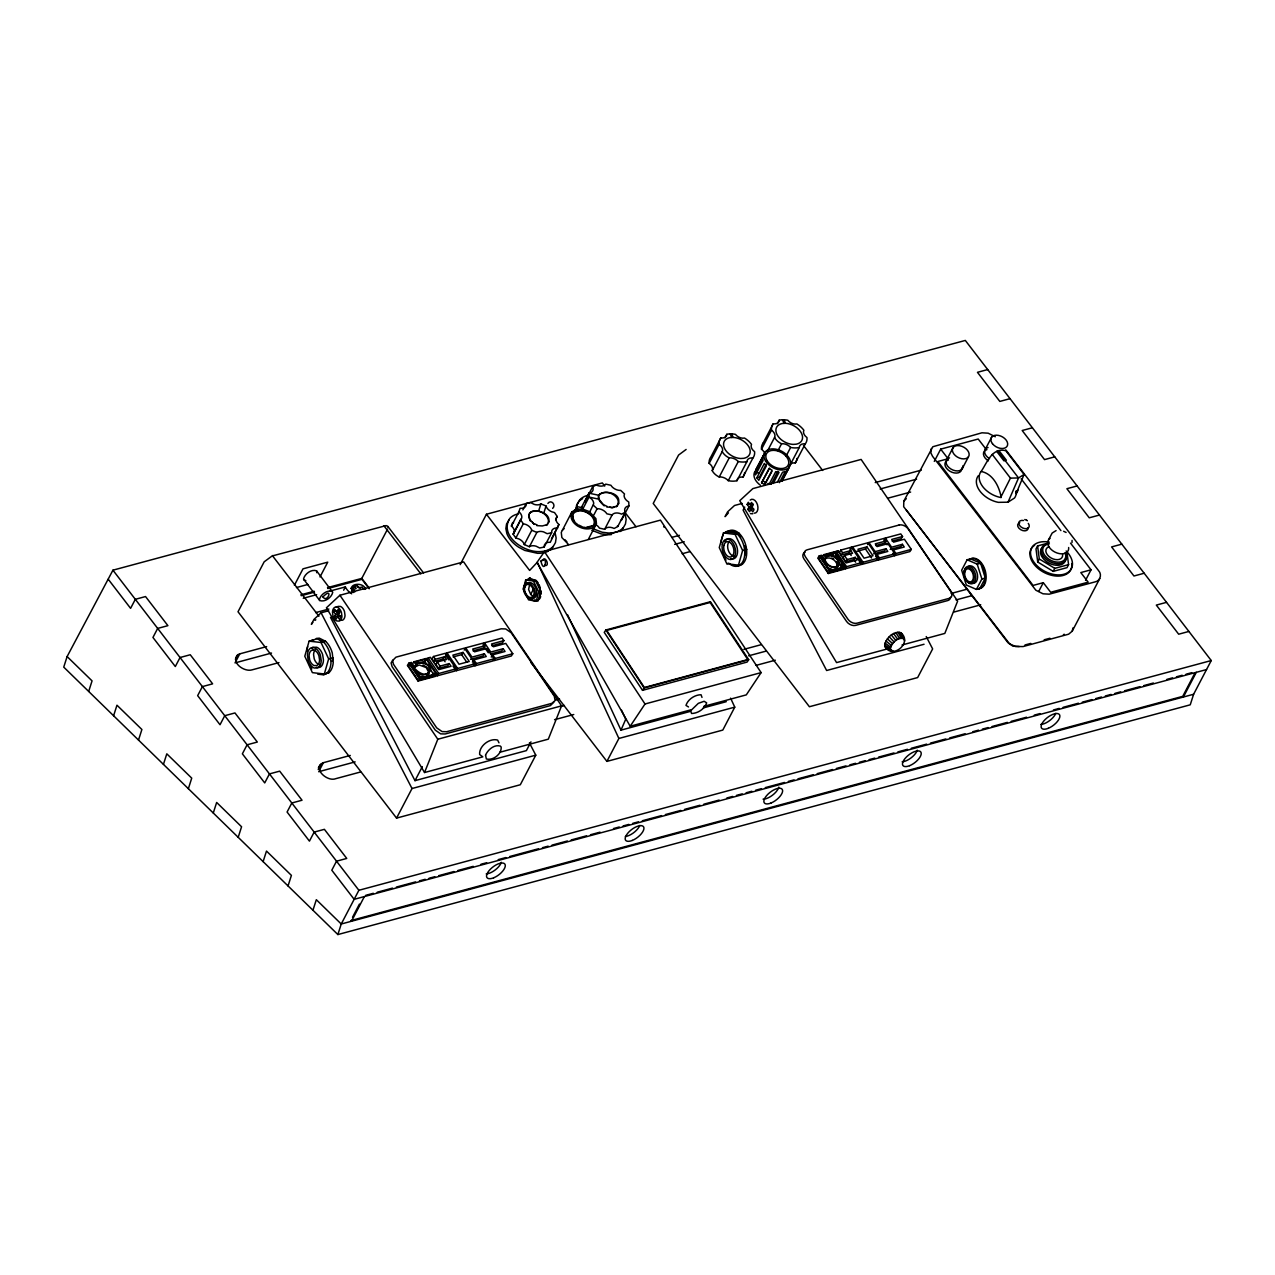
<?xml version="1.0" encoding="UTF-8"?>
<svg xmlns="http://www.w3.org/2000/svg" width="1275" height="1275" viewBox="0 0 1275 1275"><rect width="100%" height="100%" fill="white"/><g stroke="black" fill="none" stroke-linecap="round" stroke-linejoin="round"><path stroke-width="1.5" d="M1072.928 627.953L1072.227 631.173L1068.641 634.185L1023.044 646.568L1015.458 646.473L1009.529 643.827L903.672 506.717L903.816 501.155L932.822 446.744L981.941 432.799L988.141 433.181L995.313 436.767M1072.02 542.576L1072.068 540.393M528.679 515.02L530.336 520.965C521.077 502.764 558.976 512.183 546.29 525.396L547.708 524.105M529.794 512.773L529.476 513.379C535.867 507.291 549.254 513.666 548.505 522.463L548.808 521.857M572.316 515.387L574.148 521.985C564.506 492.883 617.387 525.316 584.269 527.946L593.433 525.475M573.543 512.901L573.192 513.554C580.284 506.812 595.138 513.873 594.309 523.643L594.66 522.989M598.676 496.421L599.425 499.768L604.318 505.824C582.085 487.098 629.77 488.421 616.287 506.797L617.706 505.506M599.776 494.174L599.473 494.78C605.848 488.692 619.252 495.067 618.502 503.864L618.805 503.258M316.79 572.73L316.551 570.833C311.435 568.857 304.582 573.925 303.53 579.073L319.722 600.525C324.854 602.501 331.707 597.433 332.759 592.285L316.551 570.833M429.34 672.021C429.229 677.854 421.34 678.125 417.594 675.495M575.854 510L576.539 505.426L578.85 501.553A27.524 17.993 27.6 0 1 582.643 498.637M576.73 508.295L577.416 503.737L579.727 499.864A27.524 17.993 27.6 0 1 588.54 495.178M524.949 584.906L526.336 580.221L530.065 577.846M701.999 697.409L701.059 694.748C694.811 694.763 687.878 699.369 685.982 705.394L688.5 706.956M884.675 644.975C885.982 638.153 893.791 630.344 901.043 632.862C912.677 642.664 892.58 659.812 884.898 646.553L884.675 644.975L890.348 648.72L891.209 650.967M890.348 648.72C891.432 643.094 897.855 636.671 903.816 638.743L904.485 639.699M553.844 702.143L550.402 705.617L445.198 733.97L440.656 733.858L435.269 730.129L392.094 666.618L391.074 662.904L393.051 660.052M532.026 600.19C543.517 604.286 541.907 585.066 535.436 580.492L525.714 579.758L523.292 589.178L528.567 599.872L536.265 601.163L538.289 600.605L540.712 591.186L535.436 580.492L529.444 578.021M536.265 601.163L538.688 591.727L533.412 581.033L525.714 579.758M542.64 560.633C545.078 554.258 550.641 567.423 544.553 565.335M544.361 544.999L544.17 547.055L539.692 547.995L536.137 546.21A8.511 5.562 27.6 0 0 529.412 546.72L524.296 544.584A7.841 5.132 27.6 0 0 518.686 538.863L515.849 538.034L513.076 534.066L520.535 519.77A8.351 5.467 27.6 0 0 521.65 518.096L521.794 517.443A7.841 5.132 27.6 0 0 518.877 511.769L520.088 508.295A8.511 5.562 27.6 0 0 526.001 505.601L526.177 503.545L530.655 502.605L534.225 504.39A8.511 5.562 27.6 0 0 540.935 503.88L546.051 506.016A7.841 5.132 27.6 0 0 551.661 511.737L554.513 512.566L557.271 516.534L555.613 519.706M740.727 536.918L739.054 533.332L727.372 531.882L723.419 532.95L719.259 547.597L726.782 563.709L738.464 565.16L742.417 564.092M738.464 565.16L742.624 550.513L735.101 534.4L723.419 532.95M745.014 554.944L746.576 549.445L744.903 545.859M313.618 639.938L309.108 641.15L304.789 656.227L312.391 672.642L324.328 673.981L328.838 672.754A19.045 11.762 74.9 0 0 333.253 662.347L332.265 652.943A18.232 11.268 74.9 0 0 325.555 641.277L319.34 638.169L316.312 638.44M324.328 673.981L328.647 658.904L321.029 642.488L309.108 641.15M332.074 661.454L333.157 657.693L328.647 658.904M67.113 656.561L63.75 667.128L337.875 934.559L1190.244 704.82L1193.623 694.253L1211.25 660.546L965.318 340.441L112.933 570.18L67.113 656.561L92.055 680.882L88.676 691.448M113.603 715.753L116.965 705.202L141.892 729.507L138.513 740.074M163.439 764.378L166.802 753.828L191.728 778.133L188.365 788.699M213.276 813.004L216.654 802.453L241.565 826.758L238.202 837.324M263.112 861.629L266.491 851.062L291.401 875.383L288.038 885.95M312.949 910.254L316.327 899.688L341.238 924.008L1193.623 694.253M337.875 934.559L341.238 924.008L358.881 890.285L1211.25 660.546M538.719 510.733L540.935 503.88M543.819 512.933L546.051 506.016M513.076 534.066A8.351 5.467 27.6 0 0 514.176 532.408L514.319 531.739A7.841 5.132 27.6 0 0 511.418 526.065L512.63 522.607A8.511 5.562 27.6 0 0 513.538 522.638M545.062 543.867A8.511 5.562 27.6 0 1 550.274 542.305L558.928 524.519A7.841 5.132 27.6 0 1 556.028 518.861L556.171 518.192A8.351 5.467 27.6 0 1 557.271 516.534M589.974 511.482L593.672 503.848A7.841 5.132 27.6 0 0 589.034 497.075L588.875 493.17A8.495 5.562 27.6 0 0 592.907 490.429L593.066 489.775A7.937 5.196 27.6 0 0 592.572 486.891L596.174 484.946L598.039 485.679A8.511 5.562 27.6 0 0 605.673 484.118L610.932 485.281A7.857 5.132 27.6 0 0 615.984 489.488L616.925 489.839A8.415 5.498 27.6 0 0 620.67 490.381L624.495 493.967L624.128 495.258A7.841 5.132 27.6 0 0 628.766 502.015L628.926 505.92L621.467 520.232A8.495 5.562 27.6 0 0 620.638 520.375M424.543 772.523L437.803 739.245L561.558 705.872L463.67 561.893L339.915 595.25L326.416 607.808L424.543 772.523L482.858 756.84M561.558 705.872L548.314 739.165L499.704 752.298M1015.888 491.783L1016.207 493.489L1024.08 474.443L1005.832 450.713C992.269 447.031 987.041 462.713 981.176 471.463L980.873 471.734A20.846 13.627 27.6 0 0 1000.668 497.489L1010.438 478.125L992.205 454.378M824.431 560.012L825.961 557.494A7.124 4.877 32.5 0 1 836.097 558.45A7.124 4.877 32.5 0 1 835.762 566.769A7.124 4.877 32.5 0 1 825.802 561.51L821.53 555.278L819.203 555.884L817.817 558.083L828.304 573.495L843.668 569.351L845.054 567.168L834.567 551.756L823.666 554.705L822.279 556.888L824.574 559.677A7.124 4.877 32.5 0 1 833.993 560.028A7.124 4.877 32.5 0 1 835.619 568.363M689.903 711.514L620.989 730.145L625.722 719.227L621.562 710.223M978.419 475.718L978.116 476.005A21.324 13.945 27.6 0 0 998.341 502.35L1008.015 502.191L1018.534 477.95L1024.08 474.443M931.356 448.481L930.846 452.864L932.583 456.354L1035.842 590.213L1043.014 593.799L1049.197 594.182L1094.922 581.942C1100.213 581.145 1102.253 574.403 1098.572 570.626L1005.8 449.868M350.274 755.438L323.388 762.689C311.929 768.188 327.165 782.117 335.692 778.69L360.65 771.965M539.739 598.74L540.696 596.636M588.46 539.15L596.461 523.658L595.887 518.574L589.178 511.53L582.548 509.044L576.22 509.187L571.885 511.928L561.271 532.424L561.845 537.508L568.554 544.553M571.885 511.928C566.61 523.802 587.01 534.368 595.425 525.794M414.694 667.207C417.18 659.669 429.085 662.586 429.962 669.63C426.615 680.436 412.749 669.502 411.49 662.442L408.845 663.143L407.394 665.391L418.057 681.057L435.604 676.324L437.038 674.077L426.392 658.41L413.945 661.789L412.51 664.036L414.694 667.207L419.108 664.96L426.185 667.558L428.527 671.893L426.647 675.543M460.163 564.65L486.444 514.255L602.326 482.938L604.732 486.062M511.418 526.081L518.877 511.769M522.862 509.904L526.177 503.545M513.921 533.014L521.379 518.718M515.849 538.034L523.308 523.722L520.535 519.77M532.424 522.24L534.321 524.423L530.639 520.375M524.296 544.584L531.755 530.273A7.841 5.132 27.6 0 0 526.145 524.567L523.308 523.722M536.823 525.619L542.321 525.953L546.608 524.806M529.412 546.72L536.871 532.408A8.511 5.562 27.6 0 1 543.596 531.898L547.166 533.683L551.629 532.743L551.82 530.703A8.511 5.562 27.6 0 1 557.733 528.009M544.17 547.055L551.629 532.743M551.469 538.831L558.928 524.519M532.998 596.397L530.703 594.421L533.827 588.428M576.093 508.327L576.985 506.637L581.4 507.482A8.495 5.562 27.6 0 0 582.229 507.322M578.436 510.988L577.734 508.98M581.4 507.482L588.875 493.17L599.218 495.353M592.572 486.891L585.113 501.203A7.937 5.196 27.6 0 1 585.4 501.936M582.388 509.793L589.018 497.091L599.282 499.242M576.109 524.057L574.483 521.332M578.563 525.81L576.459 523.403M581.352 527.133L584.603 527.292M593.799 515.068L597.114 508.725A8.415 5.498 27.6 0 1 600.86 509.251L601.8 509.618A7.857 5.132 27.6 0 1 606.868 513.809L612.112 514.972A8.511 5.562 27.6 0 1 619.762 513.411L621.626 514.144L625.228 512.199A7.937 5.196 27.6 0 1 624.734 509.315L624.893 508.677A8.495 5.562 27.6 0 1 628.926 505.936M606.82 507.02L612.319 507.354L616.59 506.207M609.753 507.147L612.016 507.944L614.646 507.036M594.341 523.913A7.857 5.132 27.6 0 1 599.409 528.121L604.653 529.284L612.112 514.972M604.669 529.284A8.511 5.562 27.6 0 1 612.287 527.722L614.168 528.456L617.769 526.511L625.228 512.199M530.814 662.41L606.916 761.398L618.885 738.464L734.767 707.147L730.591 698.158M734.767 707.147L722.798 730.081L606.916 761.398M272.754 555.502L264.18 561.813L238.011 611.761L396.557 818.104L520.312 784.747L535.787 755.167L529.412 742.863M235.413 659.239L237.772 654.712L239.78 653.852L266.65 646.6M239.78 653.852L235.046 662.888L271.527 653.055M294.397 585.273L302.988 568.841L327.739 562.163L320.009 576.953M343.66 590.197L345.382 586.914A13.308 8.702 27.6 0 0 349.621 592.301L351.709 593.815M340.521 615.761L337.429 616.59L336.138 619.06L334.305 616.686L335.596 614.215L333.62 611.649L334.799 609.37L336.791 611.952L339.883 611.123M336.791 611.952L338.082 609.498L339.899 611.857L338.608 614.327L340.584 616.909L339.405 619.172L337.429 616.59M333.62 611.649L336.712 610.805L338.688 613.387L337.413 615.857L334.305 616.686M352.888 588.508L354.179 586.038L357.016 585.273L358.992 587.855L362.1 587.026L363.917 589.385M351.772 591.919L353.063 589.448L356.155 588.62L354.179 586.038M327.5 587.632L361.781 578.404L387.568 529.109M318.383 767.917L319.961 764.904M318.24 769.574L321.396 763.55M319.451 770.212L323.388 762.689M330.48 617.339L414.997 780.651L422.328 766.626M396.557 818.104L412.016 788.524L535.787 755.167M352.522 917.299L359.423 904.102M351.47 921.251L364.379 896.564M530.974 741.859L526.384 750.624L414.997 780.651M720.821 437.947L710.828 457.072A18.997 12.415 27.6 0 0 709.155 463.367A7.857 5.132 27.6 0 1 712.231 470.65A11.236 7.347 27.6 0 0 719.227 476.993A7.905 5.18 27.6 0 1 728.28 480.675A18.997 12.415 27.6 0 0 736.966 480.707A7.857 5.132 27.6 0 1 742.942 477.089L752.935 457.964A18.997 12.415 27.6 0 0 754.609 451.669A7.857 5.132 27.6 0 1 751.533 444.385A18.997 12.415 27.6 0 0 744.536 438.042A6.981 4.558 27.6 0 1 735.484 434.377A18.997 12.415 27.6 0 0 732.424 433.93L730.208 433.882A18.997 12.415 27.6 0 0 726.798 434.329A7.857 5.132 27.6 0 1 720.821 437.947A18.997 12.415 27.6 0 0 719.148 444.258L709.155 463.367M724.981 437.803L726.798 434.329M712.231 470.65L722.224 451.541A7.857 5.132 27.6 0 0 719.148 444.258M719.227 476.993L729.22 457.884A11.236 7.347 27.6 0 1 722.224 451.541M728.28 480.675L738.273 461.55A18.997 12.415 27.6 0 0 746.959 461.582A7.857 5.132 27.6 0 1 752.935 457.964M736.966 480.707L746.959 461.582M764.984 454.84A7.857 5.132 27.6 0 0 761.494 449.262A18.997 12.415 27.6 0 1 763.183 442.951L773.176 423.842A7.857 5.132 27.6 0 0 779.153 420.224A18.997 12.415 27.6 0 1 782.563 419.778L784.762 419.826A18.997 12.415 27.6 0 1 787.822 420.256A6.981 4.558 27.6 0 0 796.875 423.938A18.997 12.415 27.6 0 1 803.887 430.265A7.857 5.132 27.6 0 0 806.963 437.564A18.997 12.415 27.6 0 1 805.29 443.859L795.281 462.968A7.857 5.132 27.6 0 0 789.799 464.913M761.494 449.262L771.502 430.137A18.997 12.415 27.6 0 1 773.176 423.842M777.336 423.698L779.153 420.224M755.198 472.34L762.705 458.012L763.056 460.578L755.565 474.922L755.198 472.34L758.529 472.977M767.295 451.334L774.578 437.437A7.857 5.132 27.6 0 0 771.502 430.137M756.824 477.79L764.331 463.447L766.291 465.997L758.8 480.324L756.824 477.79L759.518 477.041L766.195 464.307M744.712 507.083L743.102 510.127L826.63 670.507L924.056 644.258M753.573 508.613L750.863 509.347L749.62 511.737L747.819 509.394L749.062 507.004L747.118 504.47L748.266 502.27L750.21 504.804L752.919 504.087M777.941 450.713L781.575 443.764A11.236 7.347 27.6 0 1 774.578 437.437M761.589 482.795L769.096 468.467L772.14 470.284L764.633 484.627L761.589 482.795L769.606 468.148M750.21 504.804L751.469 502.43L753.27 504.757L752.011 507.147L753.971 509.681L752.808 511.881L750.863 509.347M747.118 504.47L749.827 503.737L751.772 506.287L750.529 508.661L747.819 509.394M764.633 484.627L771.821 471.559M769.048 484.436L775.71 471.686L779.041 472.324L773.208 483.464M777.846 471.352L771.184 484.086L767.869 483.464M786.085 456.131L790.627 447.445A18.997 12.415 27.6 0 0 799.298 447.477A7.857 5.132 27.6 0 1 805.29 443.859M777.559 481.807L782.547 472.244L785.241 471.511L779.423 482.667M781.878 479.878L786.882 470.332M781.671 481.137L788.858 468.084L782.181 480.818M790.213 464.849L799.298 447.477M934.288 461.391L940.695 449.135L978.212 439.03L985.591 448.625M946.783 459.653L953.078 447.605M962.131 468.897L968.426 456.864A8.973 5.865 27.6 0 0 959.9 445.772A8.973 5.865 27.6 0 0 953.939 454.075A8.973 5.865 27.6 0 0 968.426 456.864M985.32 449.262L991.615 437.229M967.119 559.773L961.669 570.196L966.307 585.018L976.427 589.401L979.822 588.492L985.288 578.053L980.634 563.247L970.53 558.848L967.119 559.773L977.224 564.156L980.634 563.247M976.427 589.401L981.878 578.977L977.224 564.156M1047.907 543.15L1037.579 545.939L1036.001 548.951L1037.723 562.02L1053.214 571.359L1067 567.646L1068.578 564.634L1066.856 551.581M1048.608 539.723L1052.178 533.046L1056.082 530.591M1037.723 562.02L1039.3 559.008L1037.579 545.939M1038.727 591.425L1043.301 582.675L1050.68 592.285L1088.181 582.165L1080.802 572.571L1091.033 569.813L1070.538 543.134M1053.214 571.359L1054.792 568.347L1068.578 564.634M1085.535 580.316L1091.033 569.813M1072.227 631.173L1099.783 578.499M1194.787 673.28L1182.722 696.357L350.8 920.598M1183.391 697.011L1196.301 672.323M508.852 520.152L506.542 524.025L505.856 528.599L506.86 533.54A25.006 16.352 27.6 0 0 518.75 547.262L524.774 550.433L537.556 553.318A27.524 17.993 27.6 0 0 548.473 551.055M426.711 660.195L428.145 657.932L430.392 657.326L438.727 669.63L451.095 666.283L449.198 663.59L447.764 665.853L438.584 668.419L435.795 664.275L437.229 662.012L446.521 659.51L444.64 656.752L443.206 659.016L433.914 661.518L432.05 658.761L433.484 656.498L445.613 653.23L456.211 668.817L454.777 671.08L437.309 675.782L426.185 659.032L415.921 661.789L416.797 663.08C446.489 661.582 420.734 690.158 410.98 663.127L408.271 665.725L417.148 678.81M409.546 665.391L410.98 663.127M416.192 663.59L424.75 661.295L426.185 659.032M418.057 681.057L419.491 678.794L437.038 674.077M433.914 661.518L435.365 659.255L444.64 656.752M452.992 666.06L456.179 670.746L473.694 666.028L475.129 663.765L464.498 648.13L446.983 652.848L445.549 655.111L448.736 659.797M438.584 668.419L440.018 666.156L449.198 663.59M437.309 675.782L438.743 673.519L456.211 668.817M464.227 650.075L465.662 647.827L483.289 643.078L485.09 645.708L483.655 647.971L473.041 650.84M453.135 656.928L461.63 654.649L463.064 652.386L469.248 661.486L459.048 664.227L452.864 655.127L463.064 652.386M456.179 670.746L457.613 668.482L475.129 663.765M483.018 645.007L484.468 642.759L502.095 638.01L503.896 640.64L502.446 642.903L491.847 645.772M472.419 662.139L473.854 659.876L486.237 656.545L484.357 653.788L471.989 657.119L465.662 647.827M473.248 663.367L474.922 665.821L476.356 663.558L493.983 658.808L486.97 648.481L474.587 651.812L472.706 649.055L485.09 645.708M484.357 653.788L482.922 656.051L470.539 659.382M491.226 657.071L492.66 654.808L505.043 651.477L503.163 648.72L490.779 652.051L484.468 642.759M493.983 658.808L492.548 661.056L474.922 665.821M512.789 653.74L495.162 658.49L493.712 660.753L511.355 655.988L512.789 653.74L505.761 643.413L493.393 646.744L491.512 643.987L503.896 640.64M503.163 648.72L501.728 650.983L491.114 653.836M828.463 572.889L818.598 558.418L820 556.235L821.116 555.932L826.025 563.136A7.921 5.435 32.5 0 0 836.703 567.2A7.921 5.435 32.5 0 0 837.038 558.593A7.921 5.435 32.5 0 0 826.312 556.043L825.435 554.768L834.408 552.346L844.273 566.817L829.85 570.706L820 556.235M821.116 555.932L818.598 558.418M825.833 556.474L833.021 554.529L834.408 552.346M834.695 553.525L836.097 551.342L838.058 550.816L846.281 562.913L857.103 559.98L855.238 557.334L847.206 559.582L845.819 561.765L843.062 557.701L844.464 555.518L852.577 553.318L850.728 550.609L842.616 552.792L841.213 554.992L839.364 552.266L840.767 550.083L851.381 547.214L861.82 562.562L860.434 564.745L845.15 568.857L842.01 564.267M836.655 552.999L838.058 550.816M828.304 573.495L829.706 571.296L845.054 567.168M849.979 549.413L851.381 547.214M851.174 549.079L852.577 546.895L867.892 542.768L878.379 558.147L876.977 560.331L861.661 564.458L857.469 558.307M841.213 554.992L849.341 552.792L850.728 550.609M845.15 568.857L846.536 566.674L861.82 562.562M845.819 561.765L853.836 559.518L855.238 557.334M867.51 544.68L868.913 542.497L884.324 538.337L886.093 540.935L884.707 543.118L875.686 545.557M856.577 551.438L865.486 549.031L866.888 546.847L872.992 555.788L864.067 558.195L857.963 549.238L866.888 546.847M861.661 564.458L863.048 562.275L878.379 558.147M885.966 548.728L875.144 551.645L873.742 553.828L884.563 550.912L885.966 548.728L887.814 551.438L876.993 554.354L875.59 556.553M892.133 541.126L901.154 538.688L902.541 536.504L900.772 533.906L885.344 538.066L883.957 540.249L887.065 544.823M876.419 557.749L878.061 560.155L879.447 557.972L894.875 553.812L887.942 543.66L877.12 546.577L875.272 543.851L886.093 540.935M894.875 553.812L893.472 556.012L878.061 560.155M892.867 553.318L894.492 555.725L895.895 553.541L911.322 549.382L904.389 539.229L893.568 542.146L891.719 539.421L902.541 536.504M895.895 553.541L893.44 549.923L904.262 547.007L902.413 544.298L901.011 546.481L890.189 549.398M911.322 549.382L909.92 551.565L894.492 555.725M544.584 551.438L537.046 562.371L630.185 726.256L645.007 703.991L761.111 672.61L660.466 520.12L544.345 551.501L645.007 703.991M761.111 672.61L746.305 694.875L703.752 706.366M605.864 629.993L604.254 632.368L642.52 690.333L747.102 662.076L748.696 659.701L710.43 601.72L605.864 629.993L644.114 687.958L642.52 690.333M903.816 501.155L906.254 498.716M552.649 508.39C556.41 505.059 551.135 499.003 547.883 503.402M529.826 583.775L528.583 589.464L530.703 594.421M312.821 622.359L311.355 624.367L313.937 619.443L321.077 612.797L328.695 610.741M618.885 738.464L537.285 562.307L529.635 570.435L486.444 514.255M237.772 654.712C230.377 662.41 244.258 672.339 252.067 669.853L278.954 662.602M1016.207 493.489L1016.51 493.218A20.846 13.627 27.6 0 0 1017.976 489.967M562.307 530.288L564.14 528.631M350.816 588.397L355.103 586.627M728.423 512.853L725.077 516.662L727.563 511.881L734.528 505.49L742.114 503.45M314.989 620.399L315.817 619.809M527.117 583.026C535.022 579.153 541.126 597.146 532.424 598.756M311.371 640.544L317.077 638.775L323.292 641.883A18.232 11.268 74.9 0 1 330.002 653.549L330.99 662.952A19.045 11.762 74.9 0 1 326.575 673.375L323.898 674.857L317.714 674.172M328.838 672.754L323.133 674.523M415.363 665.343L416.973 664.626M1008.015 502.191L1014.549 497.983A21.324 13.945 27.6 0 0 1016.191 490.811M1063.366 634.631L1064.338 634.297M686.125 449.453L678.587 455.047L653.23 503.466L809.402 706.732L917.649 677.567L932.647 648.895L926.224 636.56M423.523 572.873L387.855 526.447L386.118 525.587L272.563 555.868L318.941 616.223M987.695 369.559L977.463 372.316L999.823 401.418L1010.055 398.661M296.485 587.536L307.912 584.444M300.852 594.819L314.176 591.233M301.267 595.696L314.543 592.11M327.818 588.54L361.957 579.328L369.208 588.763M303.227 598.278L316.646 594.66M330.05 591.042L345.382 586.914M315.658 612.606L328.902 609.036M335.596 614.215L338.688 613.387M1032.399 427.762L1022.183 430.52L1044.528 459.606L1054.76 456.848M749.062 507.004L751.772 506.287M671.734 537.413L679.416 535.341M875.224 482.572L921.299 470.14M533.412 581.033L535.436 580.492M674.682 544.377L684.293 541.795M880.101 489.01L916.582 479.177M321.029 642.488L325.555 641.277L320.439 640.703M735.101 534.4L739.054 533.332M538.688 591.727L540.712 591.186M682.157 553.748L689.839 551.661M887.591 498.27L910.637 492.054M742.624 550.513L746.576 549.445M726.782 563.709L728.758 563.168A18.201 11.236 74.9 0 0 744.6 549.971A18.201 11.236 74.9 0 0 725.395 532.408M1077.12 485.95L1066.888 488.707L1089.248 517.809L1099.464 515.052M902.413 544.298L891.592 547.214L885.344 538.066M420.097 679.942L432.91 676.483M830.264 572.411L841.07 569.495M981.878 578.977L985.288 578.053M1121.825 544.154L1111.593 546.911L1133.953 575.997L1144.185 573.24M555.693 700.071L559.534 699.035M743.835 649.357L761.111 644.704M951.166 593.465L966.53 589.337M318.67 771.71L355.151 761.892M560.57 706.509L564.411 705.473M748.712 655.796L765.988 651.143M956.043 599.919L971.407 595.776M644.114 687.958L748.696 659.701M1043.301 582.675L1033.069 585.432L937.858 461.486L948.074 458.745L940.695 449.135M554.545 719.706L573.75 714.526M756.123 665.359L775.327 660.195M953.875 612.064L980.746 604.812M888.994 648.497L836.575 662.602L739.739 500.693L752.872 488.596L861.119 459.43L957.637 601.099L944.823 633.42L902.031 644.991M630.185 726.256L690.524 709.936M703.306 707.896L726.272 701.68M1166.545 602.342L1156.313 605.099L1178.674 634.201L1188.89 631.444M1025.004 644.975L1030.758 643.413M1044.177 639.795L1049.931 638.249M365.654 895.353L373.336 893.281M377.177 892.245L392.541 888.101M396.397 887.065L415.602 881.886M419.443 880.85L425.213 879.288M429.053 878.252L434.823 876.706M438.664 875.67L454.027 871.526M457.868 870.49L473.248 866.347M480.93 864.275L486.699 862.729M498.222 859.621L505.904 857.549M509.745 856.513L538.56 848.736M542.417 847.7L548.17 846.154M552.011 845.118L567.391 840.974M571.232 839.938L586.596 835.794M590.437 834.758L600.047 832.161M613.498 828.543L619.268 826.981M623.108 825.945L628.862 824.399M632.703 823.363L638.472 821.801M642.313 820.765L661.534 815.602M665.375 814.566L680.738 810.422M684.579 809.386L699.959 805.242M703.8 804.206L719.164 800.062M726.846 797.991L732.615 796.429M736.456 795.393L742.225 793.847M746.066 792.811L751.836 791.249M755.677 790.213L761.43 788.667M765.271 787.631L784.492 782.452M788.332 781.416L794.102 779.854M797.943 778.818L813.307 774.69M817.148 773.654L832.527 769.51M836.368 768.474L845.978 765.877M849.819 764.841L855.573 763.295M859.414 762.259L865.183 760.697M869.024 759.661L874.793 758.115M878.634 757.079L893.998 752.935M897.855 751.899L907.449 749.302M911.29 748.266L926.67 744.122M930.511 743.086L945.875 738.942M949.716 737.906L965.095 733.762M972.777 731.707L978.547 730.145M982.387 729.109L988.141 727.563M991.998 726.527L1007.362 722.383M1011.202 721.347L1026.566 717.203M1034.264 715.132L1040.017 713.57M1053.469 709.952L1059.238 708.39M1063.079 707.354L1078.443 703.21M1082.284 702.174L1091.894 699.592M1095.735 698.557L1101.504 696.995M1105.345 695.959L1111.115 694.413M1114.956 693.377L1120.709 691.815M1124.566 690.779L1139.93 686.651M1143.771 685.615L1153.381 683.018M1166.832 679.4L1172.586 677.838M1176.427 676.802L1182.196 675.256M1186.037 674.22L1191.806 672.658M1206.533 669.566L354.147 899.321L331.803 870.219L336.52 861.199L346.752 858.442L324.392 829.34L314.16 832.097L309.442 841.133L287.082 812.032L291.816 802.995L302.032 800.238L279.687 771.152L269.455 773.909L264.722 782.93L242.378 753.828L247.095 744.807L257.327 742.05L234.967 712.948L224.735 715.705L220.017 724.742L197.657 695.64L202.39 686.603L212.622 683.846L190.262 654.76L180.03 657.518L175.312 666.538L152.952 637.452L157.67 628.416L167.902 625.658L145.541 596.557L135.325 599.314L130.592 608.35L108.216 579.217M1019.251 646.521L1012.956 646.186L1007.999 642.743L906.031 509.681M752.76 513.745L750.417 513.634M785.432 423.3L782.244 423.507A14.248 9.307 27.6 0 0 777.049 434.648A14.248 9.307 27.6 0 0 793.034 444.401L796.206 444.194A14.248 9.307 27.6 0 0 801.401 433.07A14.248 9.307 27.6 0 0 785.432 423.3L784.125 419.778M733.077 437.405L729.89 437.612A14.248 9.307 27.6 0 0 724.694 448.752A14.248 9.307 27.6 0 0 740.679 458.506L743.867 458.299A14.248 9.307 27.6 0 0 749.062 447.174A14.248 9.307 27.6 0 0 733.077 437.405L731.77 433.898M885.711 647.716L888.802 648.465M421.627 676.356L423.491 676.467M1010.438 478.125L1018.534 477.95L997.735 450.888M981.176 471.463C992.97 473.758 999.345 486.652 1001.21 497.537M305.825 580.571L303.88 579.886M534.448 599.967L538.289 600.605M320.073 664.626L318.702 664.371A7.921 4.893 74.9 0 1 314.224 658.808L313.586 654.712A8.272 5.1 74.9 0 1 315.212 649.867M316.407 667.383L319.882 667.351A10.869 6.71 74.9 0 0 323.468 659.94L322.623 654.553A10.423 6.439 74.9 0 0 316.742 647.238L313.267 647.27A10.869 6.71 74.9 0 0 311.801 648.322M340.043 620.16L342.433 620.24A7.443 4.606 74.9 0 0 345.015 615.315L344.505 611.617A7.14 4.415 74.9 0 0 340.537 606.454L338.146 606.374A7.443 4.606 74.9 0 0 337.126 607.043M357 586.739L360.713 588.014M1024.781 519.515L1026.678 520.264M1063.637 531.261L1066.091 532.472M482.205 756.33L479.655 754.561C478.81 746.146 489.632 737.747 497.648 740.09L498.987 742.831M531.755 530.273L536.871 532.408M604.621 505.219L607.123 506.414M578.914 525.157L581.687 526.479M534.623 523.818L537.142 525.013M423.029 664.992L426.727 667.207L428.974 670.363M417.977 675.017L419.746 675.862M592.636 528.567L602.055 532.217L608.43 533.014A27.524 17.993 27.6 0 0 623.14 527.834M591.759 530.257L601.178 533.906L607.553 534.719A27.524 17.993 27.6 0 0 611.57 534.528M887.033 648.369L892.293 651.509M762.944 480.882L765.988 482.715M1039.3 559.008L1054.792 568.347M884.898 646.553L890.54 650.011M890.444 649.501L893.743 651.589M332.392 591.472C327.277 589.496 320.423 594.564 319.372 599.696L319.722 600.525M1027.347 520.742L1026.63 520.232M885.041 643.078L890.651 647.158M885.966 640.99L891.416 645.437M887.4 638.839L892.596 643.668M593.289 505.123L597.114 508.725M353.669 592.524C345.19 584.109 363.295 580.778 365.622 589.289M564.905 539.707L566.881 541.763M889.249 636.799L894.11 641.994M536.058 580.316L537.859 582.5M891.368 634.998L895.863 640.496M625.164 512.662L636.002 526.734M1021.132 478.81L1060.896 530.591M999.042 450.713L1006.31 460.163L1003.919 460.801L996.668 451.35M803.473 445.453L822.694 470.459M383.95 525.842L420.814 573.83M361.781 578.404L369.049 587.855M353.063 589.448L354.88 591.823M112.933 570.18L358.881 890.285M893.632 633.563L897.727 639.317M853.836 559.518L855.7 562.179M823.666 554.705L825.833 557.828M413.945 661.789L416.128 664.944M868.913 542.497L875.144 551.645M876.993 554.354L879.447 557.972M865.486 549.031L871.59 557.988M852.577 546.895L863.048 562.275M849.341 552.792L851.19 555.518M840.767 550.083L842.616 552.792M836.097 551.342L846.536 566.674M835.747 555.055L838.886 559.661M839.46 563.183L842.616 567.805M833.021 554.529L835.205 557.749M838.504 562.578L841.787 567.407M819.203 555.884L829.706 571.296M492.66 654.808L495.162 658.49M484.07 646.568L488.293 652.768M473.854 659.876L476.356 663.558M461.63 654.649L466.777 662.219M446.983 652.848L457.613 668.482M443.206 659.016L445.087 661.773M433.484 656.498L435.365 659.255M428.145 657.932L438.743 673.519M433.484 673.2L435.604 676.324M424.75 661.295L426.966 664.562M429.197 667.829L434.743 675.989L436.178 673.742L419.698 678.173L409.705 663.478M408.845 663.143L419.491 678.794M339.915 595.25L437.803 739.245M844.464 555.518L847.206 559.582M437.229 662.012L440.018 666.156M895.879 632.575L899.576 638.504M897.951 632.113L901.282 638.122M663.781 526.559L664.227 527.372M321.077 612.797L412.016 788.524M899.704 632.209L902.732 638.201M904.676 640.99L901.839 634.01M901.043 632.862L903.816 638.743M567.502 614.678L620.989 730.145M782.563 419.778L784.045 423.396M730.208 433.882L731.691 437.5M387.855 526.447L388.078 527.356M539.357 585.145L541.142 594.038M625.133 514.462L626.137 519.403L625.451 523.961L622.264 529.523A27.524 17.993 27.6 0 1 619.873 531.595M555.135 533.062L556.139 538.002L555.47 542.56L552.266 548.123A27.524 17.993 27.6 0 1 549.876 550.194M836.464 561.797A7.921 5.435 32.5 0 1 836.193 568.905A7.921 5.435 32.5 0 1 827.555 568.092M824.909 558.227A7.921 5.435 32.5 0 1 826.296 557.573M831.73 558.083A7.921 5.435 32.5 0 1 833.547 559.04M796.987 458.41A18.997 12.415 27.6 0 1 795.281 462.968M788.651 466.73A18.997 12.415 27.6 0 0 789.305 466.586A7.857 5.132 27.6 0 1 789.384 465.997M831.188 569.033A7.124 4.877 32.5 0 1 827.842 567.63M805.003 552.25A7.124 4.877 32.5 0 0 803.967 558.912L846.536 621.403A7.124 4.877 32.5 0 0 855.653 625.372L947.676 600.573A7.124 4.877 32.5 0 0 950.512 597.29M744.648 472.531A18.997 12.415 27.6 0 1 742.942 477.089M729.22 457.884A7.905 5.18 27.6 0 1 738.273 461.55M734.018 556.012A7.905 4.877 74.9 0 1 728.28 550.258A7.905 4.877 74.9 0 1 729.204 541.572M726.033 560.044A18.201 11.236 74.9 0 1 723.77 556.139M721.124 542.512A18.201 11.236 74.9 0 1 723.276 534.942M727.372 531.882A18.201 11.236 74.9 0 1 745.668 544.792A18.201 11.236 74.9 0 1 736.838 565.749M724.997 541.588A10.407 6.423 74.9 0 1 736.711 546.178A10.407 6.423 74.9 0 1 730.687 558.641M763.98 443.015A7.857 5.132 27.6 0 1 763.183 442.951M750.21 500.071A7.124 4.399 74.9 0 1 757.446 504.629A7.124 4.399 74.9 0 1 754.322 513.188M781.575 443.764A7.905 5.18 27.6 0 1 790.627 447.445M760.346 485.185A14.248 9.323 27.6 0 1 755.916 470.316M962.816 465.885A8.973 5.865 27.6 0 1 951.007 469.072A8.973 5.865 27.6 0 1 949.54 457.868M1028.272 523.403A5.61 3.666 27.6 0 1 1026.311 528.679A5.61 3.666 27.6 0 1 1018.964 524.264A5.61 3.666 27.6 0 1 1023.49 520.503M1028.112 527.722A5.61 3.666 27.6 0 1 1020.733 529.699A5.61 3.666 27.6 0 1 1019.809 522.702M989.543 458.681A8.973 5.865 27.6 0 1 988.061 447.493M961.685 468.053A8.973 5.865 27.6 0 1 949.875 471.224A8.973 5.865 27.6 0 1 948.409 460.036M988.412 460.849A8.973 5.865 27.6 0 1 986.93 449.645M968.363 560.267A15.555 9.594 74.9 0 1 984.157 570.18A15.555 9.594 74.9 0 1 977.351 588.891M969.207 560.028A15.555 9.594 74.9 0 1 985.017 569.957A15.555 9.594 74.9 0 1 978.196 588.652M964.187 574.818A8.973 5.546 74.9 0 1 971.168 567.248A8.973 5.546 74.9 0 1 974.514 581.99A8.973 5.546 74.9 0 1 964.713 577.113M967.837 566.849A8.973 5.546 74.9 0 1 976.953 572.571A8.973 5.546 74.9 0 1 973.016 583.376M1068.657 547.517A11.22 7.331 27.6 0 1 1055.174 552.202A11.22 7.331 27.6 0 1 1050.042 538.369M1062.617 554.641A8.973 5.865 27.6 0 1 1050.807 557.828A8.973 5.865 27.6 0 1 1049.341 546.624M1065.661 553.605A13.467 8.797 27.6 0 1 1058.346 563.773A13.467 8.797 27.6 0 1 1042.073 553.956A13.467 8.797 27.6 0 1 1049.389 543.788M1065.055 552.872A12.336 8.064 27.6 0 1 1059.286 562.132A12.336 8.064 27.6 0 1 1044.337 554.784A12.336 8.064 27.6 0 1 1047.492 544.234M1066.123 550.991A22.424 14.662 27.6 0 1 1062.792 574.515A22.424 14.662 27.6 0 1 1031.682 558.131A22.424 14.662 27.6 0 1 1049.357 542.162M1071.733 563.518A22.392 14.631 27.6 0 1 1044.847 572.857A22.392 14.631 27.6 0 1 1034.631 545.27M1065.629 557.701A13.467 8.797 27.6 0 1 1049.453 563.327A13.467 8.797 27.6 0 1 1043.301 546.72M306.956 650.951A19.045 11.762 74.9 0 1 307.689 646.712M311.881 668.865A18.232 11.268 74.9 0 1 309.586 664.881M617.769 526.511A7.889 5.164 27.6 0 1 617.467 525.762M518.558 513.777A27.524 17.993 27.6 0 0 509.729 518.463C499.402 535.484 522.83 551.677 538.433 551.613A27.524 17.993 27.6 0 0 553.143 546.433M501.346 862.33A11.22 4.909 -37.5 0 1 486.205 873.917M639.827 825.419A11.22 4.909 -37.5 0 1 625.34 836.512M778.802 787.121A11.22 4.909 -37.5 0 1 772.491 795.202A11.22 4.909 -37.5 0 1 763.072 799.154M917.283 750.226A11.22 4.909 -37.5 0 1 902.158 761.797M1055.78 713.315A11.22 4.909 -37.5 0 1 1040.798 724.439M540.919 561.096C544.425 576.236 548.983 553.764 540.919 561.096M392.525 660.657L393.529 664.355L436.703 727.866L442.106 731.595L446.648 731.722L551.836 703.354L555.119 700.565L554.274 696.166L511.1 632.671L505.697 628.942L501.155 628.814L395.951 657.167L392.525 660.657M523.929 586.309C521.268 592.333 531.006 605.051 534.687 595.568C537.349 589.56 527.611 576.842 523.929 586.309M524.87 587.122C522.67 592.094 530.703 602.581 533.747 594.772C535.946 589.799 527.898 579.296 524.87 587.122M485.536 755.103L486.349 758.96C492.963 760.888 501.856 753.987 501.171 747.038L500.358 746.098C494.238 744.186 487.879 749.748 485.536 755.103M690.62 710.812L691.576 713.474C697.823 713.458 704.756 708.868 706.637 702.844L704.135 701.282L698.333 703.338L690.62 710.812M322.926 596.907C327.579 603.904 333.668 585.863 322.926 596.907M576.013 511.084L574.961 509.729L576.013 511.084M763.311 455.51L755.804 469.838L764.665 453.597L763.311 455.51M899.098 525.029L807.075 549.828A7.124 4.877 32.5 0 0 805.37 556.729L847.939 619.22A7.124 4.877 32.5 0 0 857.055 623.188L949.062 598.389A7.124 4.877 32.5 0 0 950.783 591.488L908.214 528.998A7.124 4.877 32.5 0 0 899.098 525.029M710.127 602.469L606.725 630.424L644.385 687.512L747.788 659.558L710.127 602.469M312.678 647.509L311.004 647.875A10.869 6.71 74.9 0 0 307.418 655.286L308.263 660.689A10.423 6.439 74.9 0 0 314.144 668.004L317.618 667.957A10.869 6.71 74.9 0 0 321.22 660.546L320.376 655.159A10.423 6.439 74.9 0 0 314.479 647.843L312.678 647.509M313.076 650.011L311.801 650.282A8.272 5.1 74.9 0 0 309.076 655.924L309.713 660.02A7.921 4.893 74.9 0 0 314.192 665.582L316.822 665.55A8.272 5.1 74.9 0 0 319.563 659.924L318.909 655.828A7.921 4.893 74.9 0 0 314.431 650.266L313.076 650.011M336.218 607.012L335.054 607.219A7.443 4.606 74.9 0 0 332.472 612.143L332.982 615.825A7.14 4.415 74.9 0 0 336.951 620.989L339.341 621.068A7.443 4.606 74.9 0 0 341.923 616.144L341.413 612.446A7.14 4.415 74.9 0 0 337.445 607.298L336.218 607.012M765.574 461.056A14.248 9.323 27.6 0 0 788.683 467.686A14.248 9.323 27.6 0 0 777.623 449.581A14.248 9.323 27.6 0 0 765.574 461.056M767.199 460.833A12.272 8.033 27.6 0 0 787.105 466.538A12.272 8.033 27.6 0 0 777.575 450.952A12.272 8.033 27.6 0 0 767.199 460.833M722.319 544.234A10.407 6.423 74.9 0 0 730.463 559.518A10.407 6.423 74.9 0 0 733.683 544.25A10.407 6.423 74.9 0 0 722.319 544.234M723.881 545.461A7.905 4.877 74.9 0 0 730.081 557.079A7.905 4.877 74.9 0 0 732.519 545.477A7.905 4.877 74.9 0 0 723.881 545.461M964.872 571.853A6.742 4.16 74.9 0 0 969.972 581.91A6.742 4.16 74.9 0 0 972.283 572.204A6.742 4.16 74.9 0 0 964.872 571.853M964.171 571.28A7.841 4.845 74.9 0 0 970.132 582.994A7.841 4.845 74.9 0 0 972.809 571.694A7.841 4.845 74.9 0 0 964.171 571.28M992.46 443.684A8.973 5.865 27.6 0 0 1006.947 446.473A8.973 5.865 27.6 0 0 998.437 435.381A8.973 5.865 27.6 0 0 992.46 443.684M493.712 877.79A11.22 4.909 -37.5 0 0 504.916 864.163A11.22 4.909 -37.5 0 0 489.106 870.618A11.22 4.909 -37.5 0 0 493.712 877.79M771.04 803.011A11.22 4.909 -37.5 0 0 782.244 789.4A11.22 4.909 -37.5 0 0 766.434 795.839A11.22 4.909 -37.5 0 0 771.04 803.011M909.649 765.669A11.22 4.909 -37.5 0 0 920.853 752.059A11.22 4.909 -37.5 0 0 905.043 758.498A11.22 4.909 -37.5 0 0 909.649 765.669M1048.305 728.296A11.22 4.909 -37.5 0 0 1059.509 714.685A11.22 4.909 -37.5 0 0 1043.699 721.124A11.22 4.909 -37.5 0 0 1048.305 728.296M632.352 840.416A11.22 4.909 -37.5 0 0 643.556 826.79A11.22 4.909 -37.5 0 0 627.746 833.244A11.22 4.909 -37.5 0 0 632.352 840.416"/></g></svg>
